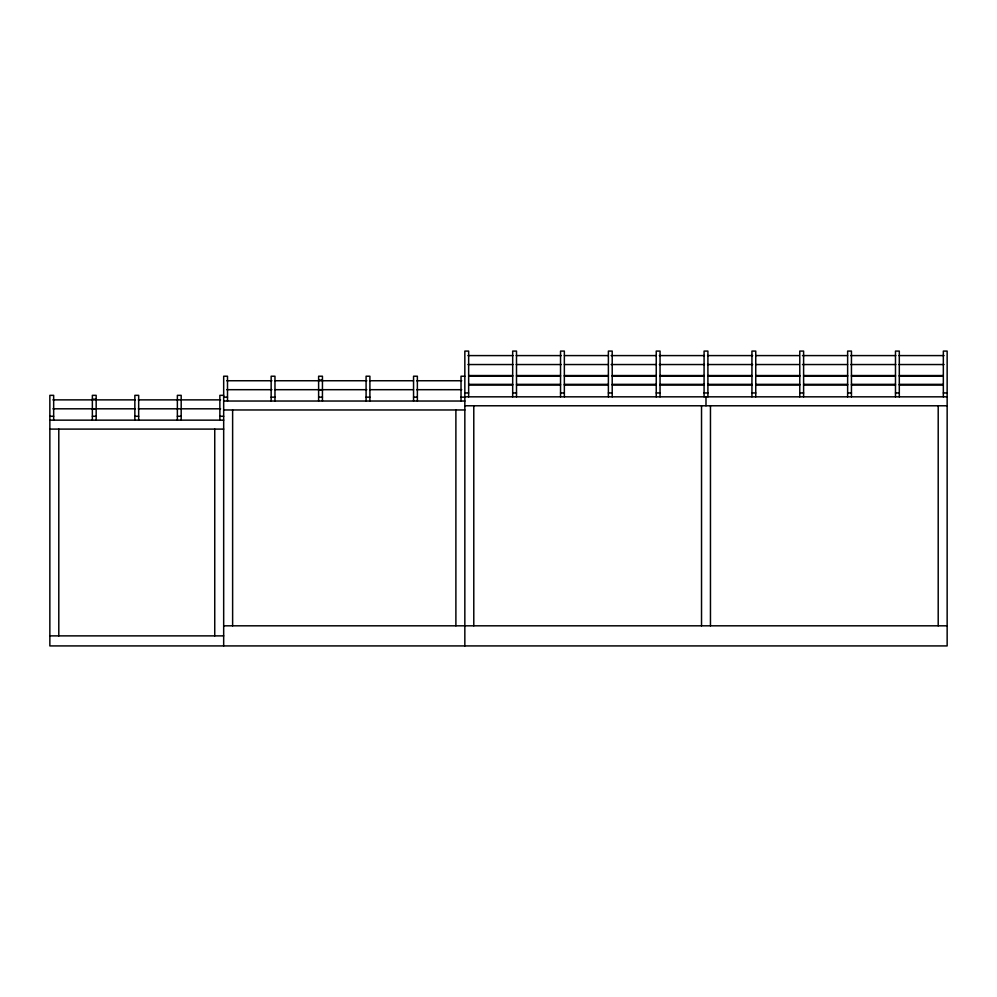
<?xml version="1.0" encoding="UTF-8"?>
<svg xmlns="http://www.w3.org/2000/svg" width="997" height="997" viewBox="0 0 997 997"><rect width="100%" height="100%" fill="white"/><g stroke="black" fill="none" stroke-linecap="round" stroke-linejoin="round"><path stroke-width="1.5" d="M467.954 355.593L513.069 355.593M516.184 355.593L561.299 355.593M564.414 355.593L607.971 355.593M611.086 355.593L656.213 355.593M659.316 355.593L704.443 355.593M707.546 355.593L752.673 355.593M755.776 355.593L799.345 355.593M802.46 355.593L847.575 355.593M850.69 355.593L895.804 355.593M898.92 355.593L944.034 355.593M467.954 364.541L513.069 364.541M516.184 364.541L561.299 364.541M564.414 364.541L607.971 364.541M611.086 364.541L656.213 364.541M659.316 364.541L704.443 364.541M707.546 364.541L752.673 364.541M755.776 364.541L799.345 364.541M802.46 364.541L847.575 364.541M850.69 364.541L895.804 364.541M898.92 364.541L944.034 364.541M468.652 375.545L512.682 375.545M516.508 375.545L560.538 375.545M564.352 375.545L608.382 375.545M612.208 375.545L656.238 375.545M660.051 375.545L704.081 375.545M707.907 375.545L751.937 375.545M755.751 375.545L799.781 375.545M803.607 375.545L847.637 375.545M851.45 375.545L895.48 375.545M899.306 375.545L943.336 375.545M464.839 376.218L461.025 376.218L461.025 401.031M468.652 376.218L512.682 376.218M516.508 376.218L560.538 376.218M564.352 376.218L608.382 376.218M612.208 376.218L656.238 376.218M660.051 376.218L704.081 376.218M707.907 376.218L751.937 376.218M755.751 376.218L799.781 376.218M803.607 376.218L847.637 376.218M851.45 376.218L895.48 376.218M899.306 376.218L943.336 376.218M318.616 380.069L322.442 380.069M226.793 380.742L271.919 380.742M275.022 380.742L366.821 380.742M369.937 380.742L413.493 380.742M416.609 380.742L461.723 380.742M468.652 384.356L512.682 384.356M516.508 384.356L560.538 384.356M564.352 384.356L608.382 384.356M612.208 384.356L656.238 384.356M660.051 384.356L704.081 384.356M707.907 384.356L751.937 384.356M755.751 384.356L799.781 384.356M803.607 384.356L847.637 384.356M851.45 384.356L895.48 384.356M899.306 384.356L943.336 384.356M468.652 385.016L512.682 385.016M516.508 385.016L560.538 385.016M564.352 385.016L608.382 385.016M612.208 385.016L656.238 385.016M660.051 385.016L704.081 385.016M707.907 385.016L751.937 385.016M755.751 385.016L799.781 385.016M803.607 385.016L847.637 385.016M851.45 385.016L895.48 385.016M899.306 385.016L943.336 385.016M226.793 389.69L271.919 389.69M275.022 389.69L366.821 389.69M369.937 389.69L413.493 389.69M416.609 389.69L461.723 389.69M318.616 389.839L322.442 389.839M464.839 392.955L468.652 392.955M512.682 392.955L516.508 392.955M560.538 392.955L564.352 392.955M608.382 392.955L612.208 392.955M656.238 392.955L660.051 392.955M704.081 392.955L707.907 392.955M751.937 392.955L755.751 392.955M799.781 392.955L803.607 392.955M847.637 392.955L851.45 392.955M895.48 392.955L899.306 392.955M943.336 392.955L947.15 392.955M223.677 395.335L219.863 395.335L219.863 420.148M464.839 396.831L947.15 396.831M223.677 397.155L227.503 397.155M271.147 397.155L274.973 397.155M318.616 397.155L322.442 397.155M366.086 397.155L369.899 397.155M413.556 397.155L417.369 397.155M461.025 397.155L464.839 397.155M92.36 399.199L96.173 399.199M52.953 399.872L135.218 399.872M138.321 399.872L220.574 399.872M223.677 401.031L464.839 401.031M464.839 405.779L947.15 405.779M52.953 408.807L135.218 408.807M138.321 408.807L220.574 408.807M92.36 408.969L96.173 408.969M223.677 409.966L464.839 409.966M49.85 416.272L53.664 416.272M92.36 416.272L96.173 416.272M134.857 416.272L138.67 416.272M177.366 416.272L181.18 416.272M219.863 416.272L223.677 416.272M49.85 420.148L223.677 420.148M49.85 429.096L223.677 429.096M223.677 625.817L947.15 625.817M49.85 635.874L223.677 635.874M943.336 396.831L943.336 351.081L947.15 351.081L947.15 645.919L49.85 645.919L49.85 395.335L53.664 395.335L53.664 420.148M938.202 405.779L938.202 625.817M899.306 396.831L899.306 351.081L895.48 351.081L895.48 396.831M851.45 396.831L851.45 351.081L847.637 351.081L847.637 396.831M803.607 396.831L803.607 351.081L799.781 351.081L799.781 396.831M755.751 396.831L755.751 351.081L751.937 351.081L751.937 396.831M710.462 405.779L710.462 625.817M707.907 396.831L707.907 351.081L704.081 351.081L704.081 396.831M705.988 396.831L705.988 405.779M701.527 405.779L701.527 625.817M660.051 396.831L660.051 351.081L656.238 351.081L656.238 396.831M612.208 396.831L612.208 351.081L608.382 351.081L608.382 396.831M564.352 396.831L564.352 351.081L560.538 351.081L560.538 396.831M516.508 396.831L516.508 351.081L512.682 351.081L512.682 396.831M473.787 405.779L473.787 625.817M468.652 396.831L468.652 351.081L464.839 351.081L464.839 645.919M455.891 409.966L455.891 625.817M417.369 401.031L417.369 376.218L413.556 376.218L413.556 401.031M369.899 401.031L369.899 376.218L366.086 376.218L366.086 401.031M322.442 401.031L322.442 376.218L318.616 376.218L318.616 401.031M274.973 401.031L274.973 376.218L271.147 376.218L271.147 401.031M232.625 409.966L232.625 625.817M227.503 401.031L227.503 376.218L223.677 376.218L223.677 645.919M214.741 429.096L214.741 635.874M181.18 420.148L181.18 395.335L177.366 395.335L177.366 420.148M138.67 420.148L138.67 395.335L134.857 395.335L134.857 420.148M96.173 420.148L96.173 395.335L92.36 395.335L92.36 420.148M58.798 429.096L58.798 635.874"/></g></svg>
